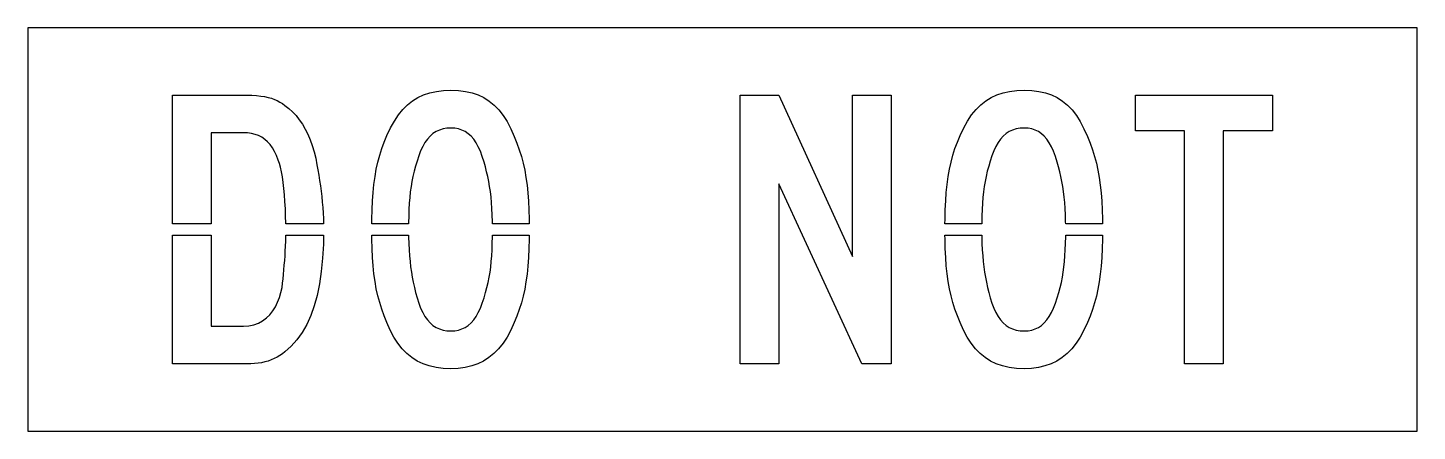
# Model space of a CAD drawing. Extents: x 0 to 62, y 0 to 18.
import ezdxf

# ---------------------------------------------------------------- set-up
doc = ezdxf.new("R2010")
doc.units = 0
doc.layers.add('CUT', color=7, linetype='Continuous')
doc.layers.add('OUTSIDE', color=1, linetype='Continuous')

msp = doc.modelspace()

# ---------------------------------------------------------------- linework, layer by layer
at = {"layer": 'CUT'}
for points in [[(11.4748, 10.242), (11.4532, 10.5444), (11.4268, 10.8312), (11.3956, 11.1012), (11.3596, 11.3508), (11.32, 11.5776), (11.2768, 11.7792), (11.23, 11.952), (11.1796, 12.0948), (11.1004, 12.2952), (11.014, 12.4776), (10.918, 12.6408), (10.8124, 12.786), (10.6984, 12.912), (10.5736, 13.0212), (10.4404, 13.1124), (10.2964, 13.1868), (10.1428, 13.2432), (9.9796, 13.284), (9.8056, 13.308), (9.6208, 13.3152), (8.1892, 13.3152), (8.1892, 9.251), (6.4636, 9.251), (6.4636, 15), (9.5368, 15), (9.7792, 14.9976), (10.0024, 14.9892), (10.2064, 14.9748), (10.3948, 14.9544), (10.5676, 14.928), (10.726, 14.8944), (10.8736, 14.8548), (11.0092, 14.8068), (11.1352, 14.7516), (11.254, 14.688), (11.3668, 14.6172), (11.4736, 14.5368), (11.6488, 14.4024), (11.8132, 14.25), (11.9704, 14.0808), (12.1168, 13.896), (12.2524, 13.6956), (12.3796, 13.4784), (12.4948, 13.248), (12.5992, 13.002), (12.694, 12.7428), (12.7756, 12.4692), (12.8464, 12.1836), (12.9052, 11.8848), (12.946, 11.6604), (12.9856, 11.43), (13.0228, 11.1936), (13.0564, 10.9548), (13.0876, 10.7124), (13.1164, 10.4688), (13.1404, 10.224), (13.1608, 9.978), (13.1776, 9.7344), (13.1896, 9.4932), (13.198, 9.2556), (13.198, 9.251), (11.5134, 9.251), (11.5132, 9.2724), (11.506, 9.6036), (11.4928, 9.9276)], [(20.6944, 10.1988), (20.6716, 10.4496), (20.6428, 10.6896), (20.608, 10.9188), (20.5684, 11.142), (20.524, 11.3604), (20.4736, 11.5752), (20.4184, 11.7912), (20.3584, 12.0108), (20.2804, 12.2616), (20.1964, 12.4884), (20.104, 12.6912), (20.0044, 12.8712), (19.8964, 13.0284), (19.7788, 13.1628), (19.654, 13.2756), (19.5196, 13.3668), (19.3756, 13.4376), (19.222, 13.4868), (19.0576, 13.5168), (18.8848, 13.5264), (18.7012, 13.5168), (18.5296, 13.4868), (18.3688, 13.4376), (18.22, 13.3692), (18.0808, 13.2792), (17.9524, 13.1688), (17.8336, 13.0368), (17.7244, 12.8844), (17.6236, 12.7092), (17.53, 12.5124), (17.446, 12.294), (17.368, 12.0528), (17.2996, 11.8236), (17.2384, 11.5968), (17.1856, 11.3712), (17.1388, 11.1432), (17.1004, 10.9116), (17.068, 10.674), (17.0428, 10.4268), (17.0224, 10.1688), (17.008, 9.8976), (16.9972, 9.6096), (16.9912, 9.3048), (16.991, 9.251), (15.3491, 9.251), (15.3508, 9.462), (15.3628, 9.8796), (15.382, 10.2768), (15.4096, 10.6536), (15.448, 11.0136), (15.4948, 11.358), (15.5524, 11.688), (15.622, 12.006), (15.7024, 12.3132), (15.796, 12.612), (15.9016, 12.9036), (16.0216, 13.1892), (16.1836, 13.53), (16.3564, 13.836), (16.54, 14.1096), (16.7356, 14.3496), (16.9444, 14.5584), (17.1688, 14.7372), (17.4088, 14.8848), (17.6644, 15.0048), (17.9392, 15.096), (18.2332, 15.1608), (18.5488, 15.198), (18.8848, 15.21), (19.2208, 15.198), (19.5352, 15.1596), (19.828, 15.0948), (20.1028, 15.0036), (20.3572, 14.8824), (20.5948, 14.7312), (20.8156, 14.55), (21.0208, 14.3376), (21.2116, 14.0916), (21.388, 13.812), (21.5524, 13.4976), (21.706, 13.1472), (21.8248, 12.8532), (21.9304, 12.558), (22.024, 12.2604), (22.1044, 11.9556), (22.174, 11.6436), (22.2316, 11.3208), (22.2796, 10.9848), (22.3168, 10.6332), (22.3444, 10.2636), (22.3648, 9.8736), (22.3756, 9.4596), (22.3773, 9.251), (20.7351, 9.251), (20.734, 9.3456), (20.7268, 9.6492), (20.7136, 9.9324)], [(31.7896, 3), (31.7896, 15), (33.5152, 15), (36.7996, 7.8), (36.7996, 15), (38.5264, 15), (38.5264, 3), (37.2208, 3), (33.5152, 11.0424), (33.5152, 3)], [(46.2724, 10.1988), (46.2496, 10.4496), (46.2208, 10.6896), (46.186, 10.9188), (46.1464, 11.142), (46.102, 11.3604), (46.0516, 11.5752), (45.9964, 11.7912), (45.9364, 12.0108), (45.8584, 12.2616), (45.7744, 12.4884), (45.682, 12.6912), (45.5824, 12.8712), (45.4744, 13.0284), (45.3568, 13.1628), (45.232, 13.2756), (45.0976, 13.3668), (44.9536, 13.4376), (44.8, 13.4868), (44.6356, 13.5168), (44.4628, 13.5264), (44.2792, 13.5168), (44.1076, 13.4868), (43.9468, 13.4376), (43.798, 13.3692), (43.6588, 13.2792), (43.5304, 13.1688), (43.4116, 13.0368), (43.3024, 12.8844), (43.2016, 12.7092), (43.108, 12.5124), (43.024, 12.294), (42.946, 12.0528), (42.8776, 11.8236), (42.8164, 11.5968), (42.7636, 11.3712), (42.7168, 11.1432), (42.6784, 10.9116), (42.646, 10.674), (42.6208, 10.4268), (42.6004, 10.1688), (42.586, 9.8976), (42.5752, 9.6096), (42.5692, 9.3048), (42.569, 9.251), (40.9271, 9.251), (40.9288, 9.462), (40.9408, 9.8796), (40.96, 10.2768), (40.9876, 10.6536), (41.026, 11.0136), (41.0728, 11.358), (41.1304, 11.688), (41.2, 12.006), (41.2804, 12.3132), (41.374, 12.612), (41.4796, 12.9036), (41.5996, 13.1892), (41.7616, 13.53), (41.9344, 13.836), (42.118, 14.1096), (42.3136, 14.3496), (42.5224, 14.5584), (42.7468, 14.7372), (42.9868, 14.8848), (43.2424, 15.0048), (43.5172, 15.096), (43.8112, 15.1608), (44.1268, 15.198), (44.4628, 15.21), (44.7988, 15.198), (45.1132, 15.1596), (45.406, 15.0948), (45.6808, 15.0036), (45.9352, 14.8824), (46.1728, 14.7312), (46.3936, 14.55), (46.5988, 14.3376), (46.7896, 14.0916), (46.966, 13.812), (47.1304, 13.4976), (47.284, 13.1472), (47.4028, 12.8532), (47.5084, 12.558), (47.602, 12.2604), (47.6824, 11.9556), (47.752, 11.6436), (47.8096, 11.3208), (47.8576, 10.9848), (47.8948, 10.6332), (47.9224, 10.2636), (47.9428, 9.8736), (47.9536, 9.4596), (47.9553, 9.251), (46.3131, 9.251), (46.312, 9.3456), (46.3048, 9.6492), (46.2916, 9.9324)], [(51.6196, 13.4004), (49.4308, 13.4004), (49.4308, 15), (55.5364, 15), (55.5364, 13.4004), (53.3464, 13.4004), (53.3464, 3), (51.6196, 3)], [(12.6244, 5.1564), (12.4456, 4.7604), (12.2404, 4.4028), (12.0112, 4.0812), (11.7556, 3.7968), (11.4736, 3.5472), (11.3656, 3.4572), (11.2492, 3.3756), (11.128, 3.3024), (10.9996, 3.2376), (10.8664, 3.18), (10.726, 3.132), (10.582, 3.0912), (10.432, 3.0576), (10.2772, 3.0324), (10.1188, 3.0144), (9.9556, 3.0036), (9.79, 3), (6.4636, 3), (6.4636, 8.749), (8.1892, 8.749), (8.1892, 4.6848), (9.6208, 4.6848), (9.8644, 4.7004), (10.0888, 4.7472), (10.294, 4.824), (10.48, 4.926), (10.6492, 5.052), (10.8004, 5.1996), (10.9336, 5.3676), (11.05, 5.5512), (11.1484, 5.7504), (11.2312, 5.9616), (11.2972, 6.1824), (11.3476, 6.4104), (11.368, 6.6012), (11.3896, 6.7968), (11.4088, 6.9948), (11.428, 7.1964), (11.4472, 7.4016), (11.4628, 7.6104), (11.4784, 7.8228), (11.4904, 8.0388), (11.5012, 8.2584), (11.5096, 8.4804), (11.5144, 8.7072), (11.5146, 8.749), (13.1955, 8.749), (13.1884, 8.3472), (13.1536, 7.7148), (13.096, 7.1232), (13.0144, 6.5724), (12.9088, 6.0612), (12.7792, 5.5896)], [(22.174, 6.3408), (22.1044, 6.0264), (22.024, 5.7228), (21.9304, 5.4276), (21.8248, 5.1384), (21.706, 4.8528), (21.5524, 4.5108), (21.3856, 4.2024), (21.2056, 3.9264), (21.0112, 3.6816), (20.8024, 3.468), (20.5792, 3.2844), (20.3392, 3.1308), (20.0836, 3.006), (19.8112, 2.91), (19.5208, 2.8428), (19.2112, 2.8032), (18.8848, 2.79), (18.538, 2.8032), (18.2164, 2.8428), (17.9164, 2.91), (17.6368, 3.006), (17.3776, 3.1308), (17.1376, 3.2844), (16.9144, 3.468), (16.7068, 3.6816), (16.516, 3.9264), (16.3384, 4.2024), (16.174, 4.5108), (16.0216, 4.8528), (15.9016, 5.1468), (15.796, 5.442), (15.7024, 5.7408), (15.622, 6.0456), (15.5524, 6.3588), (15.4948, 6.684), (15.448, 7.0236), (15.4096, 7.3788), (15.382, 7.7544), (15.3628, 8.1504), (15.3508, 8.5728), (15.3494, 8.749), (16.9918, 8.749), (16.9924, 8.664), (16.9996, 8.3688), (17.0128, 8.0904), (17.032, 7.8276), (17.056, 7.578), (17.0848, 7.3368), (17.1184, 7.1028), (17.158, 6.8736), (17.2024, 6.6456), (17.2528, 6.4176), (17.308, 6.186), (17.368, 5.9472), (17.446, 5.706), (17.53, 5.4876), (17.6236, 5.2908), (17.7244, 5.1156), (17.8336, 4.9632), (17.9524, 4.8312), (18.0808, 4.7208), (18.22, 4.6308), (18.3688, 4.5624), (18.5296, 4.5132), (18.7012, 4.4832), (18.8848, 4.4736), (19.0576, 4.4832), (19.222, 4.5132), (19.3756, 4.5624), (19.5196, 4.6308), (19.654, 4.7208), (19.7788, 4.8312), (19.8964, 4.9632), (20.0044, 5.1156), (20.104, 5.2908), (20.1964, 5.4876), (20.2804, 5.706), (20.3584, 5.9472), (20.428, 6.1848), (20.488, 6.4152), (20.542, 6.6408), (20.5876, 6.8664), (20.626, 7.0932), (20.6584, 7.326), (20.6836, 7.5684), (20.704, 7.8216), (20.7196, 8.0904), (20.7292, 8.3784), (20.7352, 8.6868), (20.7356, 8.749), (22.377, 8.749), (22.3756, 8.5716), (22.3648, 8.148), (22.3444, 7.7484), (22.3168, 7.3692), (22.2796, 7.0104), (22.2316, 6.6684)], [(47.752, 6.3408), (47.6824, 6.0264), (47.602, 5.7228), (47.5084, 5.4276), (47.4028, 5.1384), (47.284, 4.8528), (47.1304, 4.5108), (46.9636, 4.2024), (46.7836, 3.9264), (46.5892, 3.6816), (46.3804, 3.468), (46.1572, 3.2844), (45.9172, 3.1308), (45.6616, 3.006), (45.3892, 2.91), (45.0988, 2.8428), (44.7892, 2.8032), (44.4628, 2.79), (44.116, 2.8032), (43.7944, 2.8428), (43.4944, 2.91), (43.2148, 3.006), (42.9556, 3.1308), (42.7156, 3.2844), (42.4924, 3.468), (42.2848, 3.6816), (42.094, 3.9264), (41.9164, 4.2024), (41.752, 4.5108), (41.5996, 4.8528), (41.4796, 5.1468), (41.374, 5.442), (41.2804, 5.7408), (41.2, 6.0456), (41.1304, 6.3588), (41.0728, 6.684), (41.026, 7.0236), (40.9876, 7.3788), (40.96, 7.7544), (40.9408, 8.1504), (40.9288, 8.5728), (40.9274, 8.749), (42.5698, 8.749), (42.5704, 8.664), (42.5776, 8.3688), (42.5908, 8.0904), (42.61, 7.8276), (42.634, 7.578), (42.6628, 7.3368), (42.6964, 7.1028), (42.736, 6.8736), (42.7804, 6.6456), (42.8308, 6.4176), (42.886, 6.186), (42.946, 5.9472), (43.024, 5.706), (43.108, 5.4876), (43.2016, 5.2908), (43.3024, 5.1156), (43.4116, 4.9632), (43.5304, 4.8312), (43.6588, 4.7208), (43.798, 4.6308), (43.9468, 4.5624), (44.1076, 4.5132), (44.2792, 4.4832), (44.4628, 4.4736), (44.6356, 4.4832), (44.8, 4.5132), (44.9536, 4.5624), (45.0976, 4.6308), (45.232, 4.7208), (45.3568, 4.8312), (45.4744, 4.9632), (45.5824, 5.1156), (45.682, 5.2908), (45.7744, 5.4876), (45.8584, 5.706), (45.9364, 5.9472), (46.006, 6.1848), (46.066, 6.4152), (46.12, 6.6408), (46.1656, 6.8664), (46.204, 7.0932), (46.2364, 7.326), (46.2616, 7.5684), (46.282, 7.8216), (46.2976, 8.0904), (46.3072, 8.3784), (46.3132, 8.6868), (46.3136, 8.749), (47.955, 8.749), (47.9536, 8.5716), (47.9428, 8.148), (47.9224, 7.7484), (47.8948, 7.3692), (47.8576, 7.0104), (47.8096, 6.6684)]]:
    msp.add_lwpolyline(points, close=True, dxfattribs=at)
at = {"layer": 'OUTSIDE'}
msp.add_lwpolyline([(0, 0), (62, 0), (62, 18), (0, 18)], close=True, dxfattribs=at)

doc.saveas('drawing.dxf')
